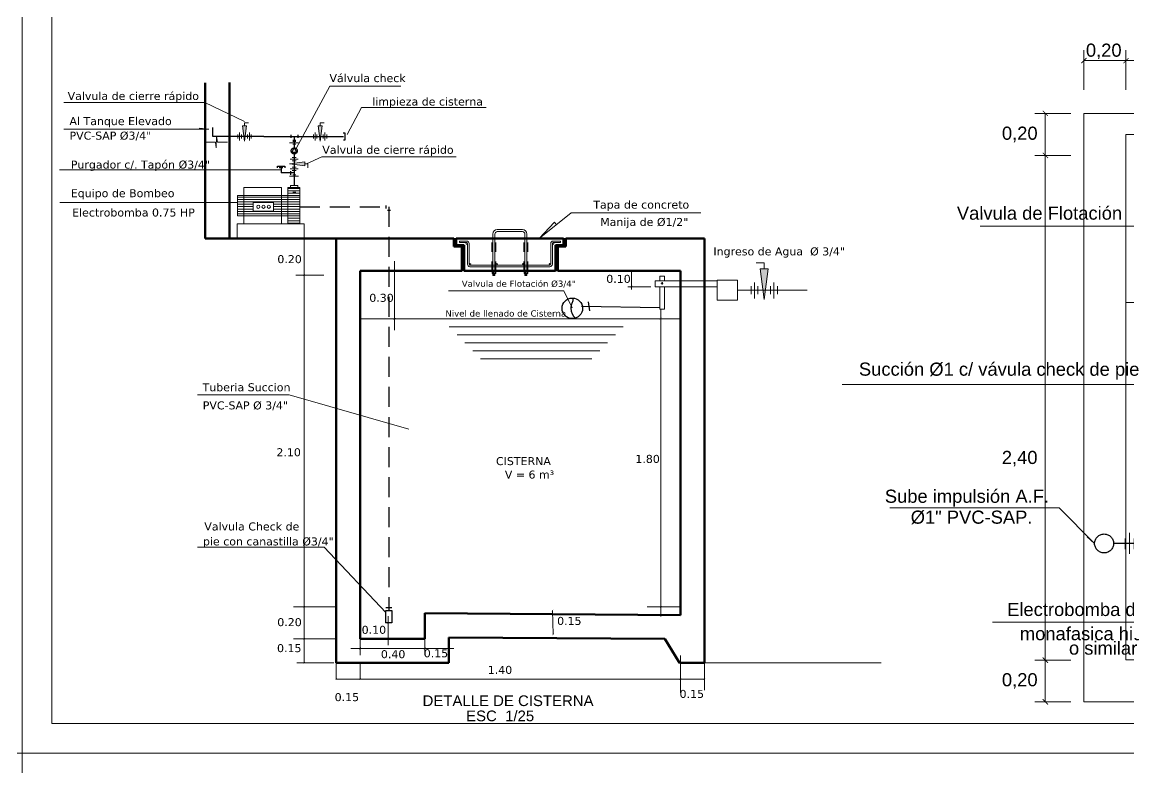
# Model space of a CAD drawing. Header units: millimetres. Extents: x -59 to 123, y 54 to 155.
# Drawn here: x 78.83 to 90.68, y 124.54 to 132.53 of the extents above; entities that cross this region are included whole.
import ezdxf

# ---------------------------------------------------------------- set-up
doc = ezdxf.new("R2010")
doc.units = ezdxf.units.MM
for name, pattern in [('ACAD_ISO06W100', [36, 24, -3, 0, -3, 0, -3, 0, -3]), ('ACAD_ISO10W100', [18.5, 12, -3, 0.5, -3]), ('HIDDEN', [9.525, 6.35, -3.175]), ('RAYITAS', [0.375, 0.25, -0.125])]:
    doc.linetypes.add(name, pattern=pattern)
doc.layers.get('0').update_dxf_attribs({"lineweight": 9})
doc.layers.get('Defpoints').update_dxf_attribs({"lineweight": 0})
doc.layers.add('16-plantas', color=250, linetype='Continuous')
doc.layers.add('TEXTO', color=2, linetype='Continuous')
for name, color, linetype, lineweight in [('cisterna', 124, 'ACAD_ISO06W100', 20), ('COTAS', 8, 'Continuous', 5), ('DET-CORTE', 86, 'Continuous', 50), ('Equipodesagüe', 217, 'Continuous', 20), ('redaguafria', 141, 'ACAD_ISO10W100', 30), ('Redequipoagua', 92, 'Continuous', 13), ('Redesecundaria', 217, 'Continuous', 40), ('Texto de agua', 152, 'Continuous', 30), ('TEXTOAGUA', 140, 'Continuous', 20)]:
    doc.layers.add(name, color=color, linetype=linetype, lineweight=lineweight)
doc.styles.add('Interiores', font='arial.ttf', dxfattribs={"height": 0.0875})
doc.styles.add('STITULO', font='sanss___.ttf', dxfattribs={"width": 1.2, "height": 0.12})
doc.styles.add('textcosan', font='verdana.ttf', dxfattribs={"height": 0.1})

# ---------------------------------------------------------------- blocks, each defined once
blk = doc.blocks.new('A$C1E912AA4')
h = blk.add_hatch(color=256)
h.paths.add_polyline_path([(0.1925, 0.1071), (0.067, 0.0908), (0.067, 0.0735), (0.1925, 0.0571)])
h.paths.add_polyline_path([(0.067, 0.0908), (0, 0.0821), (0.0051, 0.0815), (0.0059, 0.0821), (0.0053, 0.0815), (0.067, 0.0735)])
for p, q in [((0.1074, 0.1429), (0.0074, 0.1429)), ((0.0342, 0.1643), (0.0842, 0.1643)), ((0.0342, 0.1216), (0.0842, 0.1216)), ((0.1925, 0.0821), (0.2285, 0.0821)), ((0.2285, 0.0321), (0.2285, 0.0821)), ((0.1074, 0.0214), (0.0074, 0.0214)), ((0.0342, 0.0427), (0.0842, 0.0427)), ((0.0342, 0), (0.0842, 0))]:
    blk.add_line(p, q)
blk.add_lwpolyline([(0.1925, 0.1071), (0.1925, 0.0571), (0, 0.0821)], close=True)
blk = doc.blocks.new('_ArchTick')
at = {"color": 0, "linetype": 'ByBlock', "const_width": 0.15}
blk.add_lwpolyline([(-0.5, -0.5), (0.5, 0.5)], dxfattribs=at)
blk = doc.blocks.new('SFSZFSFS')
for p, q in [((277.094, 118.649), (277.564, 118.649)), ((277.094, 118.649), (277.094, 118.195)), ((277.564, 118.649), (277.564, 118.195)), ((277.644, 118.649), (277.794, 118.649)), ((277.644, 118.649), (277.644, 118.195)), ((277.644, 118.639), (277.794, 118.639)), ((277.794, 118.649), (277.794, 118.195)), ((277.014, 118.549), (277.794, 118.549)), ((277.014, 118.549), (277.014, 118.295)), ((277.014, 118.53), (277.794, 118.53)), ((277.014, 118.5), (277.794, 118.5)), ((277.644, 118.609), (277.794, 118.609)), ((277.644, 118.579), (277.794, 118.579)), ((277.014, 118.47), (277.794, 118.47)), ((277.014, 118.44), (277.208, 118.44)), ((277.014, 118.41), (277.208, 118.41)), ((277.014, 118.38), (277.208, 118.38)), ((277.014, 118.35), (277.794, 118.35)), ((277.463, 118.44), (277.794, 118.44)), ((277.463, 118.41), (277.794, 118.41)), ((277.463, 118.38), (277.794, 118.38)), ((277.014, 118.32), (277.794, 118.32)), ((277.014, 118.295), (277.794, 118.295)), ((277.644, 118.265), (277.794, 118.265)), ((277.644, 118.235), (277.794, 118.235)), ((277.644, 118.205), (277.794, 118.205)), ((277.094, 118.195), (277.564, 118.195)), ((277.644, 118.195), (277.794, 118.195))]:
    blk.add_line(p, q)
blk.add_lwpolyline([(277.677, 118.649), (277.677, 118.675), (277.769, 118.675), (277.769, 118.649)])
blk.add_lwpolyline([(277.208, 118.462), (277.463, 118.462), (277.463, 118.355), (277.208, 118.355)], close=True)
blk = doc.blocks.new('A$C7F7A274F')
at = {"layer": 'Redequipoagua'}
h = blk.add_hatch(color=256, dxfattribs=at)
h.paths.add_polyline_path([(0.6902, 3.8358), (0.6971, 3.7828), (0.7048, 3.7828), (0.7117, 3.8358)])
h.paths.add_polyline_path([(0.6971, 3.7828), (0.7009, 3.7532), (0.7048, 3.7828)])
h.paths.add_polyline_path([(0.6884, 3.8495), (0.6902, 3.8358), (0.7117, 3.8358), (0.7134, 3.8495)])
h = blk.add_hatch(color=256, dxfattribs=at)
h.paths.add_polyline_path([(1.1622, 3.8358), (1.1691, 3.7828), (1.1768, 3.7828), (1.1836, 3.8358)])
h.paths.add_polyline_path([(1.1691, 3.7828), (1.1729, 3.7532), (1.1768, 3.7828)])
h.paths.add_polyline_path([(1.1604, 3.8495), (1.1622, 3.8358), (1.1836, 3.8358), (1.1854, 3.8495)])
h = blk.add_hatch(color=256, dxfattribs=at)
h.paths.add_polyline_path([(1.1836, 3.8358), (1.1768, 3.7828), (1.1691, 3.7828), (1.1622, 3.8358)])
h.paths.add_polyline_path([(1.1768, 3.7828), (1.1729, 3.7532), (1.1691, 3.7828)])
h.paths.add_polyline_path([(1.1854, 3.8495), (1.1836, 3.8358), (1.1622, 3.8358), (1.1604, 3.8495)])
h = blk.add_hatch(color=256, dxfattribs=at)
h.paths.add_polyline_path([(1.0645, 3.6003), (1.0116, 3.6072), (1.0116, 3.6149), (1.0645, 3.6218)])
h.paths.add_polyline_path([(1.0116, 3.6072), (0.9819, 3.611), (1.0116, 3.6149)])
h.paths.add_polyline_path([(1.0782, 3.5986), (1.0645, 3.6003), (1.0645, 3.6218), (1.0782, 3.6235)])
h = blk.add_hatch(color=256, dxfattribs=at)
h.paths.add_polyline_path([(1.0645, 3.6218), (1.0116, 3.6149), (1.0116, 3.6072), (1.0645, 3.6003)])
h.paths.add_polyline_path([(1.0116, 3.6149), (0.9819, 3.611), (1.0116, 3.6072)])
h.paths.add_polyline_path([(1.0782, 3.6235), (1.0645, 3.6218), (1.0645, 3.6003), (1.0782, 3.5986)])
h = blk.add_hatch(color=256, dxfattribs=at)
h.paths.add_polyline_path([(1.0645, 3.6218), (1.0116, 3.6149), (1.0116, 3.6072), (1.0645, 3.6003)])
h.paths.add_polyline_path([(1.0116, 3.6149), (0.9819, 3.611), (1.0116, 3.6072)])
h.paths.add_polyline_path([(1.0782, 3.6235), (1.0645, 3.6218), (1.0645, 3.6003), (1.0782, 3.5986)])
h = blk.add_hatch(color=256, dxfattribs=at)
h.paths.add_polyline_path([(3.9711, 2.9565), (3.9548, 2.8309), (3.9374, 2.8309), (3.9211, 2.9565)])
h.paths.add_polyline_path([(3.9548, 2.8309), (3.9461, 2.764), (3.9454, 2.769), (3.9461, 2.7699), (3.9454, 2.7692), (3.9374, 2.8309)])
at = {"lineweight": 50}
for p, q in [((0.4563, 4.1176), (0.4563, 3.1443)), ((0.6062, 4.1199), (0.6062, 3.1443)), ((2.0084, 3.1443), (0.4563, 3.1443)), ((1.273, 3.1443), (1.273, 0.4944)), ((2.0084, 3.1443), (2.0084, 3.0943)), ((2.0234, 3.1043), (2.0234, 3.1443)), ((2.6933, 3.1443), (2.0234, 3.1443)), ((2.6933, 3.1043), (2.6933, 3.1443)), ((2.7083, 3.1443), (3.5726, 3.1443)), ((2.7083, 3.0943), (2.7083, 3.1443)), ((3.5726, 3.1443), (3.5726, 0.4944)), ((2.0084, 3.0943), (2.0584, 3.0943)), ((2.0734, 3.1043), (2.0234, 3.1043)), ((2.0584, 3.0943), (2.0584, 2.9443)), ((2.0734, 3.1043), (2.0734, 2.9443)), ((2.6433, 3.1043), (2.6433, 2.9443)), ((2.6933, 3.1043), (2.6433, 3.1043)), ((2.6583, 3.0943), (2.6583, 2.9443)), ((2.6583, 3.0943), (2.7083, 3.0943)), ((1.4229, 2.9443), (1.4229, 0.6444)), ((1.4229, 2.9443), (1.4229, 0.6444)), ((1.4229, 2.9443), (2.0584, 2.9443)), ((2.6433, 2.9443), (2.0734, 2.9443)), ((2.6583, 2.9443), (3.4226, 2.9443)), ((3.4226, 2.9443), (3.4226, 0.7932)), ((1.8267, 0.6444), (1.8267, 0.8046)), ((1.8267, 0.8046), (3.4226, 0.7932)), ((1.4229, 0.6444), (1.8267, 0.6444)), ((1.9767, 0.4944), (1.9767, 0.6535)), ((1.9767, 0.6535), (3.3266, 0.6439)), ((3.417, 0.4944), (3.3266, 0.6439)), ((1.273, 0.4944), (1.9767, 0.4944)), ((3.417, 0.4944), (3.5726, 0.4944))]:
    blk.add_line(p, q, dxfattribs=at)
for p, q in [((0.656, 3.2366), (1.0729, 3.2366)), ((0.656, 3.2366), (0.656, 3.1443)), ((1.0729, 3.2366), (1.073, 3.1443)), ((2.2796, 3.2006), (2.4371, 3.2006)), ((2.2796, 3.1881), (2.4371, 3.1881)), ((2.7083, 3.1443), (2.0084, 3.1443)), ((2.0434, 3.1293), (2.0884, 3.1293)), ((2.0434, 3.1293), (2.0434, 3.1193)), ((2.0434, 3.1193), (2.0884, 3.1193)), ((2.0934, 2.9843), (2.0934, 3.1143)), ((2.1034, 2.9843), (2.1034, 3.1143)), ((2.2521, 2.9393), (2.2521, 3.1731)), ((2.2646, 2.9393), (2.2646, 3.1731)), ((2.4521, 2.9393), (2.4521, 3.1731)), ((2.4646, 2.9393), (2.4646, 3.1731)), ((2.6133, 2.9843), (2.6133, 3.1143)), ((2.6233, 2.9843), (2.6233, 3.1143)), ((2.6733, 3.1293), (2.6283, 3.1293)), ((2.6733, 3.1193), (2.6283, 3.1193)), ((2.6733, 3.1293), (2.6733, 3.1193)), ((2.0734, 3.0943), (2.0584, 3.0943)), ((2.6583, 3.0943), (2.6433, 3.0943)), ((2.1084, 2.9793), (2.6083, 2.9793)), ((2.6583, 2.9443), (2.0584, 2.9443)), ((2.1084, 2.9693), (2.6083, 2.9693)), ((2.2509, 2.9393), (2.2509, 2.9268)), ((2.2656, 2.9243), (2.2511, 2.9254)), ((2.2656, 2.9223), (2.2511, 2.9234)), ((2.2656, 2.9203), (2.2511, 2.9214)), ((2.2656, 2.9183), (2.2511, 2.9194)), ((2.2656, 2.9162), (2.2511, 2.9174)), ((2.2646, 2.9143), (2.2511, 2.9154)), ((2.2521, 2.9193), (2.2521, 2.9268)), ((2.2521, 2.9143), (2.2521, 2.9268)), ((2.2646, 2.9143), (2.2521, 2.9143)), ((2.2584, 2.9268), (2.2584, 2.9393)), ((2.2646, 2.9193), (2.2646, 2.9268)), ((2.2646, 2.9143), (2.2646, 2.9268)), ((2.2658, 2.9393), (2.2658, 2.9268)), ((2.4508, 2.9393), (2.4508, 2.9268)), ((2.4656, 2.9243), (2.4511, 2.9254)), ((2.4656, 2.9223), (2.4511, 2.9234)), ((2.4656, 2.9203), (2.4511, 2.9214)), ((2.4656, 2.9183), (2.4511, 2.9194)), ((2.4656, 2.9162), (2.4511, 2.9174)), ((2.4646, 2.9143), (2.4511, 2.9154)), ((2.4521, 2.9143), (2.4521, 2.9268)), ((2.4646, 2.9143), (2.4521, 2.9143)), ((2.4583, 2.9268), (2.4583, 2.9393)), ((2.4646, 2.9143), (2.4646, 2.9268)), ((2.4658, 2.9393), (2.4658, 2.9268)), ((3.78, 2.8232), (4.2152, 2.8232)), ((1.4229, 2.6444), (3.4226, 2.6444)), ((1.9792, 2.5944), (3.0663, 2.5944)), ((2.0282, 2.5444), (3.0173, 2.5444)), ((2.0772, 2.4944), (2.9683, 2.4944)), ((2.1262, 2.4444), (2.9193, 2.4444)), ((2.1752, 2.3944), (2.8703, 2.3944)), ((1.6011, 0.7444), (1.5981, 0.7444)), ((3.5726, 0.4944), (3.417, 0.4944)), ((3.5726, 0.4944), (3.417, 0.4944)), ((3.417, 0.4944), (4.6775, 0.4944))]:
    blk.add_line(p, q)
at = {"linetype": 'HIDDEN', "ltscale": 0.003}
for p, q in [((2.2459, 2.9443), (2.2459, 3.1443)), ((2.2709, 2.9443), (2.2709, 3.1443)), ((2.4458, 2.9443), (2.4458, 3.1443)), ((2.4708, 2.9443), (2.4708, 3.1443))]:
    blk.add_line(p, q, dxfattribs=at)
at = {"lineweight": -3}
for p, q in [((2.8058, 2.7229), (3.2936, 2.715)), ((2.846, 2.7502), (2.8551, 2.6942))]:
    blk.add_line(p, q, dxfattribs=at)
for points in [[(2.2784, 2.9443), (2.2384, 2.9443), (2.2384, 2.9393), (2.2784, 2.9393)], [(2.2696, 2.9393), (2.2471, 2.9393), (2.2471, 2.9268), (2.2696, 2.9268)], [(2.4783, 2.9443), (2.4383, 2.9443), (2.4383, 2.9393), (2.4783, 2.9393)], [(2.4696, 2.9393), (2.4471, 2.9393), (2.4471, 2.9268), (2.4696, 2.9268)]]:
    blk.add_lwpolyline(points, close=True)
at = {"ltscale": 0.0001}
for points in [[(3.3241, 2.8811), (3.3241, 2.9091), (3.2936, 2.9091), (3.2936, 2.8811)], [(3.2936, 2.8443), (3.2936, 2.7048), (3.3241, 2.7048), (3.3241, 2.8443)]]:
    blk.add_lwpolyline(points, dxfattribs=at)
for points in [[(3.2652, 2.8811), (3.6533, 2.8811), (3.6533, 2.8443), (3.2652, 2.8443)], [(3.6533, 2.761), (3.78, 2.761), (3.78, 2.8853), (3.6533, 2.8853)]]:
    blk.add_lwpolyline(points, close=True, dxfattribs=at)
for centre, radius in [((0.7869, 3.3434), 0.01), ((0.8194, 3.3434), 0.01), ((0.853, 3.3434), 0.01), ((2.0884, 3.1143), 0.005), ((2.6283, 3.1143), 0.005), ((2.1084, 2.9843), 0.005), ((2.275, 2.9843), 0.005), ((2.4417, 2.9843), 0.005), ((2.6083, 2.9843), 0.005)]:
    blk.add_circle(centre, radius)
blk.add_circle((3.3083, 2.8647), 0.00507, dxfattribs=at)
at = {"lineweight": -3}
blk.add_circle((2.7479, 2.7091), 0.0643, dxfattribs=at)
for centre, radius, start, end in [((2.2796, 3.1731), 0.0275, 90, 180), ((2.2796, 3.1731), 0.015, 90, 180), ((2.4371, 3.1731), 0.0275, 0, 90), ((2.4371, 3.1731), 0.015, 0, 90), ((2.0884, 3.1143), 0.015, 0, 90), ((2.6283, 3.1143), 0.015, 90, 180), ((2.1084, 2.9843), 0.015, 180, 270), ((2.6083, 2.9843), 0.015, 270, 0)]:
    blk.add_arc(centre, radius, start, end)
for centre, radius, start, end in [((2.7113, 2.7679), 0.0425, 326.34144, 7.10338), ((2.8138, 2.7093), 0.0757, 152.42206, 180.18023), ((2.8138, 2.7089), 0.0757, 179.81977, 233.31386)]:
    blk.add_arc(centre, radius, start, end, dxfattribs=at)
at = {"layer": 'COTAS', "ltscale": 0.015}
for p, q in [((1.2206, 3.1443), (1.0206, 3.1443)), ((1.073, 3.1443), (1.073, 0.4944)), ((1.6383, 3.0029), (1.6383, 2.5734)), ((1.1956, 2.9166), (1.0206, 2.9166)), ((3.1182, 2.9443), (3.1182, 2.8269)), ((3.238, 2.8443), (3.095, 2.8443)), ((3.2999, 2.703), (3.2999, 0.7836)), ((1.0072, 0.8444), (1.273, 0.8444)), ((3.4226, 0.8444), (3.2149, 0.8444)), ((1.5981, 0.7857), (1.5981, 0.6048)), ((2.6246, 0.8218), (2.6289, 0.6719)), ((1.6207, 0.7444), (1.5814, 0.7444)), ((1.0072, 0.6444), (1.273, 0.6444)), ((1.4229, 0.6444), (1.4229, 0.5423)), ((1.6207, 0.6444), (1.5814, 0.6444)), ((1.8267, 0.6444), (1.8267, 0.5423)), ((2.0089, 0.5849), (1.3644, 0.5849)), ((1.027, 0.4944), (1.2589, 0.4944)), ((1.273, 0.4944), (1.273, 0.3923)), ((1.4229, 0.4944), (1.4229, 0.3923)), ((3.4226, 0.5406), (3.4226, 0.3066)), ((3.5726, 0.5406), (3.5726, 0.3233)), ((3.5726, 0.3923), (1.273, 0.3923))]:
    blk.add_line(p, q, dxfattribs=at)
at = {"layer": 'redaguafria'}
for p, q in [((0.5037, 3.7828), (0.5037, 3.8381)), ((1.318, 3.8061), (1.3283, 3.8061)), ((1.3283, 3.8061), (1.3283, 3.7596)), ((0.8218, 3.7828), (0.5037, 3.7828)), ((0.8218, 3.7828), (1.3184, 3.7828)), ((0.9901, 3.7925), (0.9901, 3.7733)), ((1.0022, 3.7593), (1.0209, 3.7593)), ((1.0116, 3.7828), (1.0116, 3.7115)), ((1.033, 3.7925), (1.033, 3.7733)), ((1.3283, 3.7596), (1.3187, 3.7596)), ((1.0116, 3.6821), (1.0116, 3.4766)), ((0.906, 3.5865), (0.906, 3.5968)), ((0.906, 3.5968), (0.9525, 3.5968)), ((0.9525, 3.5968), (0.9525, 3.5872)), ((0.9405, 3.5869), (0.918, 3.5869)), ((1.0116, 3.5557), (0.929, 3.5557)), ((0.9292, 3.5869), (0.9292, 3.5557)), ((0.9889, 3.5658), (0.9889, 3.5433)), ((1.5835, 0.8408), (1.6219, 0.8408))]:
    blk.add_line(p, q, dxfattribs=at)
at = {"layer": 'redaguafria', "linetype": 'RAYITAS', "ltscale": 0.5}
for p, q in [((1.0467, 3.3427), (1.6029, 3.3427)), ((1.5833, 3.3518), (1.5833, 3.3336)), ((1.5938, 3.3221), (1.612, 3.3221)), ((1.6029, 3.3427), (1.6027, 0.8212))]:
    blk.add_line(p, q, dxfattribs=at)
at = {"layer": 'redaguafria', "ltscale": 0.5}
blk.add_lwpolyline([(1.0116, 3.7115), (1.0273, 3.6821), (0.9958, 3.6821)], close=True, dxfattribs=at)
at = {"layer": 'redaguafria'}
blk.add_lwpolyline([(1.5829, 0.8212), (1.6204, 0.8212), (1.6204, 0.7444), (1.5829, 0.7444)], close=True, dxfattribs=at)
blk.add_circle((1.0116, 3.6925), 0.0189, dxfattribs=at)
at = {"layer": 'Redequipoagua'}
for p, q in [((1.0388, 3.7425), (0.9812, 3.7425)), ((1.0022, 3.7505), (1.0209, 3.7505)), ((1.0022, 3.7345), (1.0209, 3.7345)), ((1.0388, 3.534), (0.9812, 3.534)), ((1.0022, 3.542), (1.0209, 3.542)), ((1.0022, 3.4337), (1.0209, 3.4337))]:
    blk.add_line(p, q, dxfattribs=at)
at = {"layer": 'TEXTOAGUA', "lineweight": 20, "ltscale": 0.5}
for p, q in [((1.2343, 4.0978), (1.0229, 3.7077)), ((1.6775, 4.0978), (1.2343, 4.0978)), ((0.4536, 3.9943), (-0.4266, 3.9943)), ((0.4536, 3.9943), (0.7009, 3.8751)), ((1.4317, 3.9626), (1.3411, 3.7955)), ((1.4317, 3.9626), (2.2099, 3.9626)), ((-0.4266, 3.8281), (0.4774, 3.8279)), ((0.4774, 3.8279), (0.4207, 3.8346)), ((0.4207, 3.8346), (0.4207, 3.8279)), ((1.1848, 3.6558), (1.0872, 3.611)), ((2.0233, 3.6558), (1.1848, 3.6558)), ((-0.4551, 3.5736), (0.9292, 3.5736)), ((0.6568, 3.3703), (-0.453, 3.3703)), ((2.7407, 3.3065), (2.5418, 3.1443)), ((3.5495, 3.3065), (2.7407, 3.3065)), ((2.5418, 3.1443), (2.6359, 3.248)), ((2.6359, 3.248), (2.6501, 3.2302)), ((1.9757, 2.8185), (2.694, 2.8185)), ((2.694, 2.8185), (2.7462, 2.7115)), ((0.9808, 2.1681), (0.4078, 2.1681)), ((0.9808, 2.1681), (1.7273, 1.9541)), ((1.1974, 1.2169), (0.4078, 1.2169)), ((1.1974, 1.2169), (1.5829, 0.8098))]:
    blk.add_line(p, q, dxfattribs=at)
at = {"layer": 'TEXTOAGUA'}
blk.add_lwpolyline([(0.5949, 3.7464), (0.5325, 3.7464), (0.526, 3.7833), (0.526, 3.7833), (0.523, 3.7118), (0.523, 3.7118), (0.5194, 3.7464), (0.4613, 3.7464)], dxfattribs=at)
at = {"xscale": 0.4999166666693758, "yscale": 0.4999166666693758, "zscale": 0.4999166666693758}
blk.add_blockref('SFSZFSFS', (-137.8269, -55.851), dxfattribs=at)
at = {"layer": 'COTAS', "ltscale": 0.015, "xscale": -0.0112481250000792, "yscale": 0.0112481250000792, "zscale": 0.0112481250000792, "rotation": 90}
for p in [(1.073, 3.1443), (1.073, 2.9166), (1.6383, 2.9443), (3.1182, 2.9443), (3.1182, 2.8443), (1.6383, 2.6431), (3.2999, 2.6444), (1.073, 0.8444), (3.2999, 0.8444), (2.6246, 0.8218), (1.5981, 0.7444), (1.073, 0.6444), (1.5981, 0.6444), (2.6289, 0.6719), (1.4229, 0.5849), (1.8267, 0.5849), (1.9767, 0.5849), (1.073, 0.4944), (1.273, 0.3923), (1.4229, 0.3923), (3.4226, 0.3923), (3.5726, 0.3923)]:
    blk.add_blockref('_ArchTick', p, dxfattribs=at)
at = {"layer": 'Redequipoagua'}
for p, xscale, yscale, zscale, rotation in [((0.742, 3.7532), 0.4999166666693758, 0.4999166666693758, 0.4999166666693758, 90.00000000000004), ((1.214, 3.7532), 0.4999166666693758, 0.4999166666693758, 0.4999166666693758, 90.00000000000004), ((3.864, 2.764), -0.9998333333327271, 0.9998333333327271, 0.9998333333327271, 270)]:
    blk.add_blockref('A$C1E912AA4', p, dxfattribs=dict(at, xscale=xscale, yscale=yscale, zscale=zscale, rotation=rotation))
at = {"layer": 'Redequipoagua', "xscale": 0.4999166666693758, "yscale": 0.4999166666693758, "zscale": 0.4999166666693758}
blk.add_blockref('A$C1E912AA4', (0.9819, 3.57), dxfattribs=at)
at = {"style": 'STITULO'}
for s, height, p in [('DETALLE DE CISTERNA', 0.066776, (1.8128, 0.2245)), ('ESC  1/25', 0.06678, (2.0847, 0.1298))]:
    blk.add_text(s, height=height, dxfattribs=at).set_placement(p)
at = {"layer": 'TEXTO', "linetype": 'ByBlock', "style": 'textcosan'}
for s, height, p in [('Válvula check', 0.049992, (1.2316, 4.1223)), ('Valvula de cierre rápido', 0.049992, (-0.4036, 4.0107)), ('limpieza de cisterna', 0.049992, (1.4981, 3.9758)), ('Al Tanque Elevado', 0.049992, (-0.3923, 3.8536)), ('PVC-SAP Ø3/4"', 0.049992, (-0.392, 3.7629)), ('Valvula de cierre rápido', 0.049992, (1.1865, 3.6744)), ('Purgador c/. Tapón Ø3/4"', 0.049992, (-0.3839, 3.582)), (' Equipo de Bombeo', 0.049992, (-0.4057, 3.4033)), ('Electrobomba 0.75 HP', 0.049992, (-0.3757, 3.2826)), ('Tapa de concreto', 0.049992, (2.8789, 3.3319)), ('Manija de Ø1/2"', 0.049992, (2.922, 3.2236)), ('Ingreso de Agua  Ø 3/4"', 0.049992, (3.6286, 3.0398)), ('Valvula de Flotación Ø3/4"', 0.038994, (2.0576, 2.8435)), ('Nivel de llenado de Cisterna', 0.038994, (1.9552, 2.6576)), ('Tuberia Succion ', 0.049992, (0.4389, 2.191)), ('PVC-SAP Ø 3/4"', 0.049992, (0.4402, 2.0778)), ('CISTERNA', 0.04999, (2.2713, 1.7298)), ('V = 6 m³', 0.04999, (2.3265, 1.6455)), ('Valvula Check de', 0.049992, (0.4498, 1.3215)), ('pie con canastilla Ø3/4"', 0.049992, (0.4413, 1.2281))]:
    blk.add_text(s, height=height, dxfattribs=at).set_placement(p)
at = {"layer": 'TEXTO', "linetype": 'ByBlock', "char_height": 0.04999, "attachment_point": 5, "style": 'textcosan'}
for s, insert in [('\\A1;0.20', (0.9823, 3.0158)), ('\\A1;0.10', (3.0363, 2.8928)), ('\\A1;0.30', (1.5564, 2.7743)), ('\\A1;2.10', (0.9766, 1.8095)), ('\\A1;1.80', (3.218, 1.768)), ('\\A1;0.20', (0.9819, 0.7482)), ('\\A1;0.15', (2.7293, 0.756)), ('\\A1;0.10', (1.5089, 0.7005)), ('\\A1;0.15', (0.9804, 0.586)), ('\\A1;0.40', (1.629, 0.5482)), ('\\A1;0.15', (1.8967, 0.5539)), ('\\A1;1.40', (2.2964, 0.4502)), ('\\A1;0.15', (1.3402, 0.2799)), ('\\A1;0.15', (3.494, 0.3001))]:
    blk.add_mtext(s, dxfattribs=dict(at, insert=insert))
blk = doc.blocks.new('jjjjjjjjjjjjjjjjjjjjjjj')
h = blk.add_hatch(color=256)
h.paths.add_polyline_path([(1718.153, 770.723), (1718.194, 770.409), (1718.238, 770.409), (1718.278, 770.723)])
h.paths.add_polyline_path([(1718.194, 770.409), (1718.216, 770.242), (1718.218, 770.254), (1718.216, 770.256), (1718.218, 770.255), (1718.238, 770.409)])
at = {"layer": 'redaguafria'}
blk.add_hatch(color=256, dxfattribs=at).paths.add_polyline_path([(1716.03, 766.097), (1716.264, 765.973), (1716.263, 766.223)])
at = {"layer": 'redaguafria', "ltscale": 0.5}
blk.add_hatch(color=256, dxfattribs=at).paths.add_polyline_path([(1716.03, 766.097), (1716.263, 766.223), (1716.264, 765.973)])
at = {"layer": 'Redequipoagua'}
h = blk.add_hatch(color=256, dxfattribs=at)
h.paths.add_polyline_path([(1717.682, 766.67), (1717.417, 766.636), (1717.417, 766.597), (1717.682, 766.563)])
h.paths.add_polyline_path([(1717.417, 766.636), (1717.269, 766.617), (1717.417, 766.597)])
h.paths.add_polyline_path([(1717.75, 766.679), (1717.682, 766.67), (1717.682, 766.563), (1717.75, 766.554)])
h = blk.add_hatch(color=256, dxfattribs=at)
h.paths.add_polyline_path([(1716.677, 765.833), (1716.643, 766.098), (1716.605, 766.098), (1716.57, 765.833)])
h.paths.add_polyline_path([(1716.643, 766.098), (1716.624, 766.246), (1716.605, 766.098)])
h.paths.add_polyline_path([(1716.686, 765.764), (1716.677, 765.833), (1716.57, 765.833), (1716.561, 765.764)])
h = blk.add_hatch(color=256, dxfattribs=at)
h.paths.add_polyline_path([(1718.19, 765.832), (1718.156, 766.097), (1718.117, 766.097), (1718.083, 765.832)])
h.paths.add_polyline_path([(1718.156, 766.097), (1718.136, 766.245), (1718.117, 766.097)])
h.paths.add_polyline_path([(1718.199, 765.764), (1718.19, 765.832), (1718.083, 765.832), (1718.074, 765.764)])
for p, q in [((1718.278, 770.813), (1718.153, 770.813)), ((1718.216, 770.723), (1718.216, 770.813)), ((1718.064, 770.51), (1718.064, 770.26)), ((1718.368, 770.51), (1718.368, 770.26)), ((1718.011, 770.327), (1718.011, 770.452)), ((1718.117, 770.327), (1718.117, 770.452)), ((1718.315, 770.327), (1718.315, 770.452)), ((1718.421, 770.327), (1718.421, 770.452))]:
    blk.add_line(p, q)
at = {"ltscale": 0.03}
for p, q in [((1718.489, 770.035), (1717.538, 770.035)), ((1718.489, 769.894), (1717.538, 769.894)), ((1720.182, 768.156), (1720.458, 768.156)), ((1720.182, 768.015), (1720.458, 768.015))]:
    blk.add_line(p, q, dxfattribs=at)
blk.add_lwpolyline([(1718.153, 770.723), (1718.278, 770.723), (1718.216, 770.242)], close=True)
at = {"lineweight": -3}
for centre in [(1717.538, 769.964), (1718.489, 769.964), (1720.182, 768.085), (1720.458, 768.085)]:
    blk.add_circle(centre, 0.0703, dxfattribs=at)
at = {"layer": 'cisterna', "linetype": 'Continuous', "lineweight": 13, "ltscale": 0.02}
for p, q in [((1715.359, 764.212), (1715.359, 771.214)), ((1715.359, 771.214), (1722.359, 771.214)), ((1722.359, 771.214), (1722.359, 764.216)), ((1715.859, 770.964), (1715.859, 768.964)), ((1717.859, 770.964), (1715.859, 770.964)), ((1717.859, 770.964), (1717.859, 768.964)), ((1715.859, 764.714), (1715.859, 770.714)), ((1717.609, 770.714), (1716.109, 770.714)), ((1716.109, 770.714), (1716.109, 769.214)), ((1717.609, 770.714), (1716.109, 770.714)), ((1717.609, 770.714), (1716.359, 770.714)), ((1717.609, 770.714), (1717.609, 769.214)), ((1717.859, 770.714), (1721.859, 770.714)), ((1721.609, 770.714), (1721.859, 770.714)), ((1721.859, 770.714), (1721.859, 764.714)), ((1717.609, 769.214), (1716.109, 769.214)), ((1717.859, 768.964), (1715.859, 768.964)), ((1721.859, 764.714), (1715.859, 764.714)), ((1722.359, 764.216), (1715.359, 764.212))]:
    blk.add_line(p, q, dxfattribs=at)
at = {"layer": 'COTAS', "ltscale": 0.015}
for p, q in [((1715.359, 771.496), (1715.359, 771.967)), ((1715.859, 771.496), (1715.859, 771.967)), ((1715.859, 771.552), (1715.859, 771.967)), ((1721.859, 771.496), (1721.859, 771.967)), ((1721.859, 771.496), (1721.859, 771.967)), ((1722.359, 771.496), (1722.359, 771.967)), ((1715.359, 771.842), (1715.859, 771.842)), ((1715.859, 771.842), (1721.859, 771.842)), ((1721.859, 771.842), (1722.359, 771.842)), ((1715.202, 771.214), (1714.775, 771.214)), ((1714.9, 771.214), (1714.9, 770.714)), ((1722.515, 771.214), (1723.109, 771.214)), ((1722.984, 771.214), (1722.984, 770.714)), ((1715.202, 770.714), (1714.775, 770.714)), ((1715.202, 770.714), (1714.775, 770.714)), ((1714.9, 770.714), (1714.9, 764.709)), ((1722.515, 770.714), (1723.109, 770.714)), ((1722.515, 770.714), (1723.109, 770.714)), ((1722.984, 770.714), (1722.984, 764.714)), ((1715.202, 764.709), (1714.775, 764.709)), ((1715.202, 764.709), (1714.775, 764.709)), ((1714.9, 764.709), (1714.9, 764.213)), ((1722.515, 764.714), (1723.109, 764.714)), ((1722.515, 764.714), (1723.109, 764.714)), ((1722.984, 764.714), (1722.984, 764.213)), ((1715.202, 764.213), (1714.775, 764.213)), ((1722.515, 764.213), (1723.109, 764.213))]:
    blk.add_line(p, q, dxfattribs=at)
at = {"layer": 'Equipodesagüe', "ltscale": 0.05}
for p, q in [((1718.273, 770.18), (1718.361, 770.093)), ((1718.618, 770.093), (1718.705, 770.18)), ((1718.273, 769.748), (1718.361, 769.836)), ((1718.597, 769.819), (1718.647, 769.871)), ((1718.618, 769.836), (1718.705, 769.748))]:
    blk.add_line(p, q, dxfattribs=at)
for radius in [0.181, 0.173]:
    blk.add_circle((1718.489, 769.964), radius, dxfattribs=at)
at = {"layer": 'redaguafria', "ltscale": 0.5}
for p, q in [((1717.693, 770.504), (1717.693, 770.27)), ((1717.571, 770.39), (1717.151, 769.963)), ((1717.571, 770.39), (1720.671, 770.39)), ((1717.417, 767.291), (1717.417, 766.209)), ((1717.239, 765.98), (1717.239, 766.215)), ((1717.599, 765.98), (1717.599, 766.214)), ((1716.03, 766.097), (1715.711, 766.097)), ((1716.33, 766.098), (1717.304, 766.098)), ((1718.503, 766.097), (1717.529, 766.097))]:
    blk.add_line(p, q, dxfattribs=at)
at = {"layer": 'redaguafria'}
blk.add_line((1717.552, 770.244), (1717.425, 770.372), dxfattribs=at)
blk.add_lwpolyline([(1716.03, 766.097), (1716.263, 766.223), (1716.264, 765.973)], close=True, dxfattribs=at)
at = {"layer": 'redaguafria', "ltscale": 0.5}
for centre, radius in [((1717.06, 769.871), 0.131), ((1717.417, 767.403), 0.113), ((1715.599, 766.097), 0.113)]:
    blk.add_circle(centre, radius, dxfattribs=at)
at = {"layer": 'redaguafria'}
blk.add_circle((1716.18, 766.098), 0.15, dxfattribs=at)
at = {"layer": 'redaguafria', "ltscale": 0.5}
for centre, radius, start, end in [((1717.017, 769.961), 0.0505, 177.6201, 264.3222), ((1716.999, 769.813), 0.0983, 43.7114, 82.4301), ((1717.004, 769.809), 0.0983, 8.5617, 47.2804), ((1717.151, 769.829), 0.0505, 186.6696, 273.3717)]:
    blk.add_arc(centre, radius, start, end, dxfattribs=at)
at = {"layer": 'Redequipoagua'}
for p, q in [((1717.354, 766.822), (1717.479, 766.822)), ((1717.537, 766.769), (1717.287, 766.769)), ((1717.354, 766.715), (1717.479, 766.715)), ((1717.84, 766.554), (1717.84, 766.679)), ((1717.75, 766.617), (1717.84, 766.617)), ((1717.537, 766.465), (1717.287, 766.465)), ((1717.354, 766.518), (1717.479, 766.518)), ((1717.354, 766.411), (1717.479, 766.411)), ((1715.85, 766.156), (1715.85, 766.031)), ((1715.903, 765.973), (1715.903, 766.223)), ((1715.957, 766.156), (1715.957, 766.031)), ((1716.418, 766.16), (1716.418, 766.035)), ((1716.472, 765.977), (1716.472, 766.227)), ((1716.525, 766.16), (1716.525, 766.035)), ((1716.722, 766.16), (1716.722, 766.035)), ((1716.776, 765.977), (1716.776, 766.227)), ((1716.829, 766.16), (1716.829, 766.035)), ((1717.931, 766.159), (1717.931, 766.034)), ((1717.984, 765.976), (1717.984, 766.226)), ((1718.038, 766.159), (1718.038, 766.034)), ((1718.235, 766.159), (1718.235, 766.034)), ((1718.288, 765.976), (1718.288, 766.226)), ((1718.342, 766.159), (1718.342, 766.034)), ((1716.624, 765.764), (1716.624, 765.674)), ((1718.136, 765.764), (1718.136, 765.674)), ((1716.561, 765.674), (1716.686, 765.674)), ((1718.074, 765.674), (1718.199, 765.674))]:
    blk.add_line(p, q, dxfattribs=at)
for points in [[(1717.75, 766.679), (1717.75, 766.554), (1717.269, 766.617)], [(1716.686, 765.764), (1716.561, 765.764), (1716.624, 766.246)], [(1718.199, 765.764), (1718.074, 765.764), (1718.136, 766.245)]]:
    blk.add_lwpolyline(points, close=True, dxfattribs=at)
at = {"layer": 'Redesecundaria', "ltscale": 0.05}
for p, q in [((1718.273, 769.748), (1718.273, 770.18)), ((1718.273, 770.18), (1718.705, 770.18)), ((1718.705, 770.18), (1718.705, 769.748)), ((1718.705, 769.748), (1718.273, 769.748))]:
    blk.add_line(p, q, dxfattribs=at)
at = {"layer": 'Texto de agua', "lineweight": 20, "ltscale": 0.5}
for p, q in [((1718.61, 771.207), (1718.216, 770.813)), ((1720.908, 771.207), (1718.61, 771.207)), ((1718.216, 770.813), (1718.365, 770.925)), ((1718.365, 770.925), (1718.346, 770.943)), ((1717.609, 769.964), (1717.917, 769.712)), ((1718.34, 769.453), (1717.609, 769.964)), ((1714.125, 769.871), (1716.929, 769.871)), ((1716.383, 769.842), (1716.383, 769.871)), ((1716.929, 769.871), (1716.383, 769.842)), ((1717.917, 769.712), (1717.935, 769.736)), ((1720.372, 769.453), (1718.34, 769.453)), ((1717.502, 768.527), (1716.859, 768.964)), ((1716.859, 768.964), (1717.1, 768.819)), ((1717.1, 768.819), (1717.091, 768.806)), ((1719.047, 768.527), (1717.502, 768.527)), ((1712.482, 767.989), (1716.148, 767.989)), ((1716.148, 767.989), (1717.304, 767.403)), ((1719.632, 767.793), (1720.112, 768.085)), ((1720.112, 768.085), (1719.928, 767.933)), ((1719.928, 767.933), (1719.91, 767.963)), ((1718.141, 767.793), (1719.632, 767.793)), ((1716.818, 767.597), (1716.839, 767.639)), ((1717.304, 767.403), (1716.818, 767.597)), ((1713.05, 766.52), (1715.063, 766.52)), ((1715.063, 766.52), (1715.486, 766.097)), ((1715.396, 766.175), (1715.402, 766.181)), ((1715.486, 766.097), (1715.396, 766.175)), ((1718.829, 765.771), (1718.503, 766.097)), ((1718.503, 766.097), (1718.573, 766.036)), ((1718.573, 766.036), (1718.568, 766.032)), ((1720.378, 765.771), (1718.829, 765.771)), ((1716.815, 765.159), (1717.14, 765.484)), ((1717.14, 765.484), (1717.071, 765.424)), ((1717.071, 765.424), (1717.075, 765.419)), ((1714.27, 765.159), (1716.815, 765.159))]:
    blk.add_line(p, q, dxfattribs=at)
at = {"layer": 'Texto de agua'}
for p, q in [((1717.14, 765.958), (1717.14, 766.3)), ((1717.14, 766.3), (1717.671, 766.3)), ((1717.671, 766.3), (1717.671, 765.958)), ((1717.14, 765.269), (1717.14, 765.892)), ((1717.14, 765.539), (1717.14, 765.891)), ((1717.147, 765.91), (1717.147, 765.539)), ((1717.174, 765.925), (1717.646, 765.925)), ((1717.178, 765.925), (1717.178, 765.539)), ((1717.209, 765.925), (1717.209, 765.539)), ((1717.24, 765.925), (1717.24, 765.539)), ((1717.272, 765.925), (1717.272, 765.539)), ((1717.303, 765.925), (1717.303, 765.539)), ((1717.334, 765.925), (1717.334, 765.539)), ((1717.365, 765.925), (1717.365, 765.539)), ((1717.397, 765.925), (1717.397, 765.539)), ((1717.428, 765.925), (1717.428, 765.539)), ((1717.459, 765.925), (1717.459, 765.539)), ((1717.49, 765.925), (1717.49, 765.539)), ((1717.522, 765.925), (1717.522, 765.539)), ((1717.553, 765.925), (1717.553, 765.539)), ((1717.584, 765.925), (1717.584, 765.539)), ((1717.615, 765.925), (1717.615, 765.539)), ((1717.647, 765.925), (1717.647, 765.539)), ((1717.671, 765.892), (1717.671, 765.269)), ((1717.671, 765.891), (1717.671, 765.539)), ((1717.671, 765.539), (1717.14, 765.539)), ((1717.14, 765.539), (1717.671, 765.539)), ((1717.671, 765.269), (1717.14, 765.269))]:
    blk.add_line(p, q, dxfattribs=at)
at = {"layer": 'Texto de agua', "ltscale": 0.5}
blk.add_circle((1717.417, 766.097), 0.113, dxfattribs=at)
at = {"layer": 'Texto de agua'}
for centre, radius, start, end in [((1717.174, 765.959), 0.0336, 178.705, 269.924), ((1717.175, 765.891), 0.0344, 91.371, 180), ((1717.638, 765.962), 0.0336, 270.076, 1.295), ((1717.634, 765.89), 0.0368, 0.5669, 70.8177)]:
    blk.add_arc(centre, radius, start, end, dxfattribs=at)
at = {"layer": 'COTAS', "ltscale": 0.015, "xscale": 0.0625, "yscale": 0.0625, "zscale": 0.0625}
for p, rotation in [((1715.359, 771.842), 180), ((1715.859, 771.842), 180), ((1721.859, 771.842), 180), ((1714.9, 771.214), 90), ((1722.984, 771.214), 90), ((1714.9, 770.714), 90), ((1714.9, 770.714), 270), ((1722.984, 770.714), 90), ((1722.984, 770.714), 270), ((1714.9, 764.709), 270), ((1714.9, 764.709), 90), ((1722.984, 764.714), 270), ((1722.984, 764.714), 90), ((1714.9, 764.213), 270), ((1722.984, 764.213), 270)]:
    blk.add_blockref('_ArchTick', p, dxfattribs=dict(at, rotation=rotation))
for p in [(1715.859, 771.842), (1721.859, 771.842), (1722.359, 771.842)]:
    blk.add_blockref('_ArchTick', p, dxfattribs=at)
at = {"layer": 'COTAS', "ltscale": 0.015, "char_height": 0.1562, "attachment_point": 5, "style": 'Interiores'}
for s, insert in [('2,40', (1718.859, 772.037)), ('0,20', (1722.122, 771.978)), ('0,20', (1715.595, 771.952)), ('0,20', (1714.596, 770.964)), ('0,20', (1723.288, 770.964)), ('2,40', (1723.289, 767.714)), ('2,40', (1714.595, 767.106)), ('0,20', (1714.596, 764.461)), ('0,20', (1723.288, 764.464))]:
    blk.add_mtext(s, dxfattribs=dict(at, insert=insert))
at = {"layer": 'Texto de agua', "style": 'Interiores'}
for s, height, rotation, p in [('PLANTA CISTERNA', 0.15625, 0.0172, (1716.205, 771.56)), ('ESC  1/20', 0.1562, 0.0172, (1716.67, 771.36)), ('de Bronce Ø3/4"', 0.15625, 0.0172, (1719.201, 771.245)), ('Válvula de cierre rápido', 0.15625, 0.0172, (1718.837, 771.005)), ('Valvula de Flotación', 0.15625, 0.0172, (1713.848, 769.949)), ('rebose de cisterna', 0.15625, 0.0172, (1718.39, 769.532)), ('tapa 80 x 80 cm', 0.15625, 0.0172, (1717.55, 768.569)), ('Succión Ø1 c/ vávula check de pie', 0.15625, 359.9828, (1712.683, 768.093)), ('ventilación de', 0.15625, 359.9828, (1718.212, 767.869)), ('cisterna Ø3"', 0.15625, 359.9828, (1718.23, 767.603)), ('Sube impulsión A.F.', 0.15625, 359.9828, (1712.991, 766.581)), ('Ø1" PVC-SAP.', 0.15625, 359.9828, (1713.299, 766.332)), ('limpieza de cisterna', 0.15625, 359.9828, (1719.023, 765.846)), ('Electrobomba de 1.4 HP', 0.15625, 359.9828, (1714.446, 765.234)), ('monafasica hidrostal', 0.15625, 359.9828, (1714.597, 764.946)), ('o similar', 0.1562, 359.9828, (1715.181, 764.774))]:
    blk.add_text(s, height=height, rotation=rotation, dxfattribs=at).set_placement(p)
at = {"layer": 'TEXTOAGUA', "ltscale": 0.5, "style": 'Interiores'}
blk.add_text('CAPACIDAD 8.00 m³', height=0.15625, dxfattribs=at).set_placement((1717.911, 766.862))

msp = doc.modelspace()

# ---------------------------------------------------------------- linework, layer by layer
at = {"layer": 'Defpoints', "lineweight": 5, "ltscale": 0.5}
for points in [[(34.5836, 124.7036), (78.8336, 124.7036), (78.8336, 154.4862), (34.5836, 154.4862)], [(78.8336, 124.7036), (123.0836, 124.7036), (123.0836, 154.4862), (78.8336, 154.4862)], [(78.8336, 94.9209), (123.0836, 94.9209), (123.0836, 124.7036), (78.8336, 124.7036)]]:
    msp.add_lwpolyline(points, close=True, dxfattribs=at)
at = {"layer": 'DET-CORTE', "lineweight": 5, "ltscale": 0.5}
msp.add_lwpolyline([(79.1516, 125.0215), (122.7657, 125.0215), (122.7657, 154.1682), (79.1516, 154.1682)], close=True, dxfattribs=at)

# ---------------------------------------------------------------- block references
at = {"lineweight": 5, "xscale": 1.714285714286159, "yscale": 1.714285714286159, "zscale": 1.714285714286159}
msp.add_blockref('A$C7F7A274F', (80.0125, 124.8216), dxfattribs=at)
at = {"layer": '16-plantas', "color": 5, "lineweight": 5, "xscale": 0.9, "yscale": 0.9, "zscale": 0.9}
msp.add_blockref('jjjjjjjjjjjjjjjjjjjjjjj', (-1453.6233, -562.5395), dxfattribs=at)

doc.saveas('drawing.dxf')
